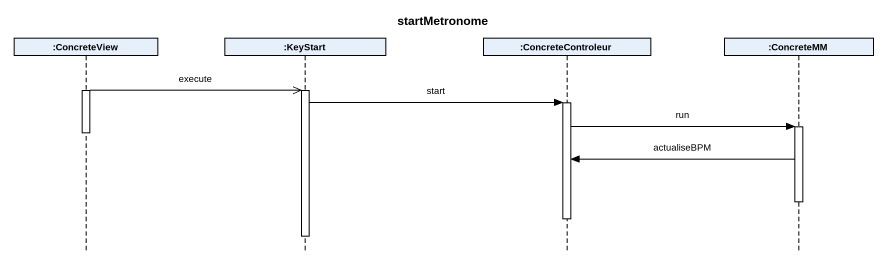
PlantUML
@startuml
title startMetronome
hide footbox
participant ":ConcreteView" as ConcreteView
participant ":KeyStart" as KeyStart
participant ":ConcreteControleur" as ConcreteControleur
participant ":ConcreteMM" as ConcreteMM

activate ConcreteView
ConcreteView ->> KeyStart : execute
activate KeyStart
KeyStart -> ConcreteControleur : start
activate ConcreteControleur
ConcreteControleur -> ConcreteMM : run
activate ConcreteMM
deactivate ConcreteView
ConcreteMM -> ConcreteControleur : actualiseBPM
deactivate ConcreteMM
deactivate ConcreteControleur
deactivate KeyStart
@enduml
